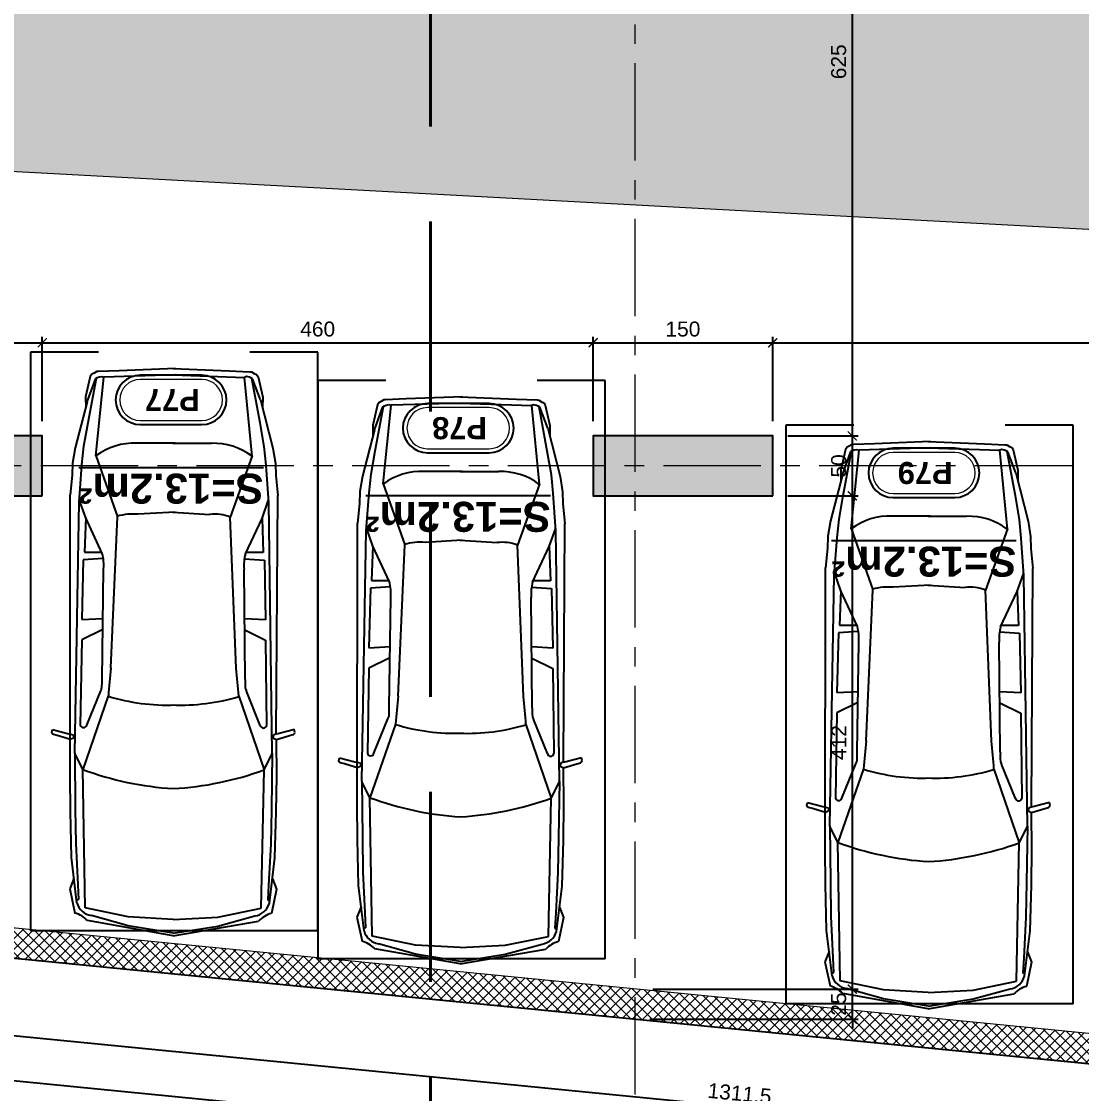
# Model space of a CAD drawing. Header units: centimetres. Extents: x 54080 to 84019, y -57712 to -39496.
# Drawn here: x 56960 to 57846, y -54622 to -53726 of the extents above; entities that cross this region are included whole.
import ezdxf
from ezdxf.enums import TextEntityAlignment as Align

# ---------------------------------------------------------------- set-up
doc = ezdxf.new("R2010")
doc.units = ezdxf.units.CM
doc.header["$LTSCALE"] = 50
doc.header["$MEASUREMENT"] = 0
for name, pattern in [('AXES', [2, 1.25, -0.25, 0.25, -0.25]), ('CONTINU', [0]), ('DASHED2', [9.525, 6.35, -3.175])]:
    doc.linetypes.add(name, pattern=pattern)
doc.layers.get('0').update_dxf_attribs({"color": 8})
for name, color, linetype in [('AXES', 10, 'AXES'), ('BETON COUPE', 3, 'CONTINU'), ('BETON TRAME', 252, 'Continuous'), ('BORD', 5, 'Continuous'), ('COTE 50ème', 1, 'Continuous'), ('FINI', 251, 'Continuous'), ('PILIER', 7, 'Continuous'), ('TEXTE', 7, 'Continuous')]:
    doc.layers.add(name, color=color, linetype=linetype)
for name, color, linetype, lineweight in [('BETON HACHURE', 253, 'Continuous', 13), ('EXISTANT COUPE', 251, 'Continuous', 40), ('MACONNERIE COUPE', 7, 'Continuous', 30)]:
    doc.layers.add(name, color=color, linetype=linetype, lineweight=lineweight)
doc.layers.add('HORS GEL COTE', color=7, linetype='Continuous', lineweight=13, true_color=0x00661a)
doc.layers.add('New_2D Drafting - General_Pen_No__4', color=252, linetype='Continuous', lineweight=13, true_color=0x696969)
doc.styles.add('BRMNAMES', font='swisseb.ttf', dxfattribs={"height": 20})
doc.styles.add('RS_TEXT_1.50', font='arial.ttf', dxfattribs={"height": 12.5})
doc.styles.add('RS_TXT_50', font='arial.ttf', dxfattribs={"height": 12.5})
doc.dimstyles.new('RS_50CM_LINEAIRE', dxfattribs={"dimscale": 5, "dimtxt": 12.5, "dimasz": 1.5, "dimexe": 1, "dimexo": 2.5, "dimgap": 1, "dimtad": 1, "dimdec": 1, "dimrnd": 0.5, "dimdsep": 46, "dimtxsty": 'RS_TXT_50', "dimblk1": 'ARCHTICK', "dimblk2": 'ARCHTICK', "dimsah": 1, "dimcen": 2.5, "dimdle": 1, "dimclrt": 4, "dimadec": 0, "dimazin": 2, "dimtfac": 1, "dimtdec": 1, "dimtix": 1, "dimtmove": 2, "dimatfit": 3, "dimfxl": 1, "dimtolj": 1, "dimtzin": 0, "dimarcsym": 0})

# ---------------------------------------------------------------- blocks, each defined once
blk = doc.blocks.new('A$C99aa3423')
at = {"layer": 'AXES', "lineweight": 5, "ltscale": 1.3}
for p, q in [((1270, -4150), (1270, -1058.41)), ((3195, -3235), (-1985, -3235))]:
    blk.add_line(p, q, dxfattribs=at)
blk = doc.blocks.new('_ArchTick')
at = {"color": 0, "linetype": 'ByBlock', "const_width": 0.15}
blk.add_lwpolyline([(-0.5, -0.5), (0.5, 0.5)], dxfattribs=at)
blk = doc.blocks.new('*D966')
at = {"layer": 'COTE 50ème', "color": 0, "lineweight": -2, "ltscale": 0.5, "transparency": 16777216}
for p, q in [((57654.15, -54534.45), (57654.15, -54526.95)), ((57487.61, -54534.45), (57659.15, -54534.45)), ((57654.15, -54559.33), (57654.15, -54534.45)), ((57485.17, -54559.33), (57659.15, -54559.33)), ((57654.15, -54559.33), (57654.15, -54566.83))]:
    blk.add_line(p, q, dxfattribs=at)
at = {"layer": 'Defpoints', "color": 0, "ltscale": 0.5, "transparency": 16777216}
for p in [(57475.11, -54534.45), (57654.15, -54534.45), (57472.67, -54559.33)]:
    blk.add_point(p, dxfattribs=at)
at = {"layer": 'COTE 50ème', "color": 0, "lineweight": -2, "ltscale": 0.5, "transparency": 16777216, "xscale": 7.5, "yscale": 7.5, "zscale": 7.5}
for p, rotation in [((57654.15, -54534.45), 270), ((57654.15, -54559.33), 90)]:
    blk.add_blockref('_ArchTick', p, dxfattribs=dict(at, rotation=rotation))
at = {"layer": 'COTE 50ème', "color": 4, "ltscale": 0.5, "transparency": 16777216, "insert": (57642.77, -54546.89), "char_height": 12.5, "attachment_point": 5, "rotation": 90, "style": 'RS_TXT_50'}
blk.add_mtext('\\A1;25', dxfattribs=at)
blk = doc.blocks.new('*D967')
at = {"layer": 'COTE 50ème', "color": 0, "lineweight": -2, "ltscale": 0.5, "transparency": 16777216}
for p, q in [((57600.17, -54122.36), (57659.15, -54122.36)), ((57654.15, -54539.45), (57654.15, -54117.36)), ((57487.61, -54534.45), (57659.15, -54534.45))]:
    blk.add_line(p, q, dxfattribs=at)
at = {"layer": 'Defpoints', "color": 0, "ltscale": 0.5, "transparency": 16777216}
for p in [(57587.67, -54122.36), (57654.15, -54122.36), (57475.11, -54534.45)]:
    blk.add_point(p, dxfattribs=at)
at = {"layer": 'COTE 50ème', "color": 0, "lineweight": -2, "ltscale": 0.5, "transparency": 16777216, "xscale": 7.5, "yscale": 7.5, "zscale": 7.5}
for p, rotation in [((57654.15, -54122.36), 90), ((57654.15, -54534.45), 270)]:
    blk.add_blockref('_ArchTick', p, dxfattribs=dict(at, rotation=rotation))
at = {"layer": 'COTE 50ème', "color": 4, "ltscale": 0.5, "transparency": 16777216, "insert": (57642.88, -54328.41), "char_height": 12.5, "attachment_point": 5, "rotation": 90, "style": 'RS_TXT_50'}
blk.add_mtext('\\A1;412', dxfattribs=at)
blk = doc.blocks.new('*D968')
at = {"layer": 'COTE 50ème', "color": 0, "lineweight": -2, "ltscale": 0.5, "transparency": 16777216}
for p, q in [((57654.15, -54127.36), (57654.15, -54067.36)), ((57600.17, -54072.36), (57659.15, -54072.36)), ((57600.17, -54122.36), (57659.15, -54122.36))]:
    blk.add_line(p, q, dxfattribs=at)
at = {"layer": 'Defpoints', "color": 0, "ltscale": 0.5, "transparency": 16777216}
for p in [(57587.67, -54072.36), (57654.15, -54072.36), (57587.67, -54122.36)]:
    blk.add_point(p, dxfattribs=at)
at = {"layer": 'COTE 50ème', "color": 0, "lineweight": -2, "ltscale": 0.5, "transparency": 16777216, "xscale": 7.5, "yscale": 7.5, "zscale": 7.5}
for p, rotation in [((57654.15, -54072.36), 90), ((57654.15, -54122.36), 270)]:
    blk.add_blockref('_ArchTick', p, dxfattribs=dict(at, rotation=rotation))
at = {"layer": 'COTE 50ème', "color": 4, "ltscale": 0.5, "transparency": 16777216, "insert": (57642.77, -54097.36), "char_height": 12.5, "attachment_point": 5, "rotation": 90, "style": 'RS_TXT_50'}
blk.add_mtext('\\A1;50', dxfattribs=at)
blk = doc.blocks.new('*D969')
at = {"layer": 'COTE 50ème', "color": 0, "lineweight": -2, "ltscale": 0.5, "transparency": 16777216}
for p, q in [((57654.15, -54077.36), (57654.15, -53442.36)), ((57485.17, -53447.36), (57659.15, -53447.36)), ((57600.17, -54072.36), (57659.15, -54072.36))]:
    blk.add_line(p, q, dxfattribs=at)
at = {"layer": 'Defpoints', "color": 0, "ltscale": 0.5, "transparency": 16777216}
for p in [(57472.67, -53447.36), (57654.15, -53447.36), (57587.67, -54072.36)]:
    blk.add_point(p, dxfattribs=at)
at = {"layer": 'COTE 50ème', "color": 0, "lineweight": -2, "ltscale": 0.5, "transparency": 16777216, "xscale": 7.5, "yscale": 7.5, "zscale": 7.5}
for p, rotation in [((57654.15, -53447.36), 90), ((57654.15, -54072.36), 270)]:
    blk.add_blockref('_ArchTick', p, dxfattribs=dict(at, rotation=rotation))
at = {"layer": 'COTE 50ème', "color": 4, "ltscale": 0.5, "transparency": 16777216, "insert": (57642.77, -53759.86), "char_height": 12.5, "attachment_point": 5, "rotation": 90, "style": 'RS_TXT_50'}
blk.add_mtext('\\A1;625', dxfattribs=at)
blk = doc.blocks.new('*D1100')
at = {"layer": 'COTE 50ème', "color": 0, "lineweight": -2, "ltscale": 0.5, "transparency": 16777216}
for p, q in [((56827.67, -54059.86), (56827.67, -53989.51)), ((56977.67, -54059.86), (56977.67, -53989.51)), ((56822.67, -53994.51), (56982.67, -53994.51))]:
    blk.add_line(p, q, dxfattribs=at)
at = {"layer": 'Defpoints', "color": 0, "ltscale": 0.5, "transparency": 16777216}
for p in [(56977.67, -53994.51), (56827.67, -54072.36), (56977.67, -54072.36)]:
    blk.add_point(p, dxfattribs=at)
at = {"layer": 'COTE 50ème', "color": 0, "lineweight": -2, "ltscale": 0.5, "transparency": 16777216, "xscale": 7.5, "yscale": 7.5, "zscale": 7.5, "rotation": 180}
blk.add_blockref('_ArchTick', (56827.67, -53994.51), dxfattribs=at)
at = {"layer": 'COTE 50ème', "color": 0, "lineweight": -2, "ltscale": 0.5, "transparency": 16777216, "xscale": 7.5, "yscale": 7.5, "zscale": 7.5}
blk.add_blockref('_ArchTick', (56977.67, -53994.51), dxfattribs=at)
at = {"layer": 'COTE 50ème', "color": 4, "ltscale": 0.5, "transparency": 16777216, "insert": (56902.67, -53983.13), "char_height": 12.5, "attachment_point": 5, "style": 'RS_TXT_50'}
blk.add_mtext('\\A1;150', dxfattribs=at)
blk = doc.blocks.new('*D1101')
at = {"layer": 'COTE 50ème', "color": 0, "lineweight": -2, "ltscale": 0.5, "transparency": 16777216}
for p, q in [((56977.67, -54059.86), (56977.67, -53989.51)), ((57437.67, -54059.86), (57437.67, -53989.51)), ((56972.67, -53994.51), (57442.67, -53994.51))]:
    blk.add_line(p, q, dxfattribs=at)
at = {"layer": 'Defpoints', "color": 0, "ltscale": 0.5, "transparency": 16777216}
for p in [(57437.67, -53994.51), (56977.67, -54072.36), (57437.67, -54072.36)]:
    blk.add_point(p, dxfattribs=at)
at = {"layer": 'COTE 50ème', "color": 0, "lineweight": -2, "ltscale": 0.5, "transparency": 16777216, "xscale": 7.5, "yscale": 7.5, "zscale": 7.5, "rotation": 180}
blk.add_blockref('_ArchTick', (56977.67, -53994.51), dxfattribs=at)
at = {"layer": 'COTE 50ème', "color": 0, "lineweight": -2, "ltscale": 0.5, "transparency": 16777216, "xscale": 7.5, "yscale": 7.5, "zscale": 7.5}
blk.add_blockref('_ArchTick', (57437.67, -53994.51), dxfattribs=at)
at = {"layer": 'COTE 50ème', "color": 4, "ltscale": 0.5, "transparency": 16777216, "insert": (57207.67, -53983.13), "char_height": 12.5, "attachment_point": 5, "style": 'RS_TXT_50'}
blk.add_mtext('\\A1;460', dxfattribs=at)
blk = doc.blocks.new('*D1102')
at = {"layer": 'COTE 50ème', "color": 0, "lineweight": -2, "ltscale": 0.5, "transparency": 16777216}
for p, q in [((57437.67, -54059.86), (57437.67, -53989.51)), ((57587.67, -54059.86), (57587.67, -53989.51)), ((57432.67, -53994.51), (57592.67, -53994.51))]:
    blk.add_line(p, q, dxfattribs=at)
at = {"layer": 'Defpoints', "color": 0, "ltscale": 0.5, "transparency": 16777216}
for p in [(57587.67, -53994.51), (57437.67, -54072.36), (57587.67, -54072.36)]:
    blk.add_point(p, dxfattribs=at)
at = {"layer": 'COTE 50ème', "color": 0, "lineweight": -2, "ltscale": 0.5, "transparency": 16777216, "xscale": 7.5, "yscale": 7.5, "zscale": 7.5, "rotation": 180}
blk.add_blockref('_ArchTick', (57437.67, -53994.51), dxfattribs=at)
at = {"layer": 'COTE 50ème', "color": 0, "lineweight": -2, "ltscale": 0.5, "transparency": 16777216, "xscale": 7.5, "yscale": 7.5, "zscale": 7.5}
blk.add_blockref('_ArchTick', (57587.67, -53994.51), dxfattribs=at)
at = {"layer": 'COTE 50ème', "color": 4, "ltscale": 0.5, "transparency": 16777216, "insert": (57512.67, -53983.13), "char_height": 12.5, "attachment_point": 5, "style": 'RS_TXT_50'}
blk.add_mtext('\\A1;150', dxfattribs=at)
blk = doc.blocks.new('*D1103')
at = {"layer": 'COTE 50ème', "color": 0, "lineweight": -2, "ltscale": 0.5, "transparency": 16777216}
for p, q in [((57587.67, -54059.86), (57587.67, -53989.51)), ((58157.67, -54059.86), (58157.67, -53989.51)), ((57582.67, -53994.51), (58162.67, -53994.51))]:
    blk.add_line(p, q, dxfattribs=at)
at = {"layer": 'Defpoints', "color": 0, "ltscale": 0.5, "transparency": 16777216}
for p in [(58157.67, -53994.51), (57587.67, -54072.36), (58157.67, -54072.36)]:
    blk.add_point(p, dxfattribs=at)
at = {"layer": 'COTE 50ème', "color": 0, "lineweight": -2, "ltscale": 0.5, "transparency": 16777216, "xscale": 7.5, "yscale": 7.5, "zscale": 7.5, "rotation": 180}
blk.add_blockref('_ArchTick', (57587.67, -53994.51), dxfattribs=at)
at = {"layer": 'COTE 50ème', "color": 0, "lineweight": -2, "ltscale": 0.5, "transparency": 16777216, "xscale": 7.5, "yscale": 7.5, "zscale": 7.5}
blk.add_blockref('_ArchTick', (58157.67, -53994.51), dxfattribs=at)
at = {"layer": 'COTE 50ème', "color": 4, "ltscale": 0.5, "transparency": 16777216, "insert": (57872.67, -53983.13), "char_height": 12.5, "attachment_point": 5, "style": 'RS_TXT_50'}
blk.add_mtext('\\A1;570', dxfattribs=at)
blk = doc.blocks.new('*D1383')
at = {"layer": 'COTE 50ème', "color": 0, "lineweight": -2, "ltscale": 0.5, "transparency": 16777216}
for p, q in [((56913.95, -54491.9), (56905.91, -54573.73)), ((58216.38, -54697.39), (56901.43, -54568.26)), ((58218.95, -54620.06), (58210.91, -54701.88))]:
    blk.add_line(p, q, dxfattribs=at)
at = {"layer": 'Defpoints', "color": 0, "ltscale": 0.5, "transparency": 16777216}
for p in [(56915.17, -54479.46), (56906.4, -54568.75), (58220.17, -54607.62)]:
    blk.add_point(p, dxfattribs=at)
at = {"layer": 'COTE 50ème', "color": 0, "lineweight": -2, "ltscale": 0.5, "transparency": 16777216, "xscale": 7.5, "yscale": 7.5, "zscale": 7.5}
for p, rotation in [((56906.4, -54568.75), 174.3913441653871), ((58211.4, -54696.9), 354.3913441653871)]:
    blk.add_blockref('_ArchTick', p, dxfattribs=dict(at, rotation=rotation))
at = {"layer": 'COTE 50ème', "color": 4, "ltscale": 0.5, "transparency": 16777216, "insert": (57560.02, -54621.5), "char_height": 12.5, "attachment_point": 5, "rotation": 354.39134, "style": 'RS_TXT_50'}
blk.add_mtext('\\A1;1311.5', dxfattribs=at)
blk = doc.blocks.new('*D1391')
at = {"layer": 'COTE 50ème', "color": 0, "lineweight": -2, "ltscale": 0.5, "transparency": 16777216}
for p, q in [((54463.32, -54276.36), (54454.07, -54370.55)), ((59272.58, -54838.72), (54449.58, -54365.08)), ((59276.37, -54749.02), (59267.12, -54843.21))]:
    blk.add_line(p, q, dxfattribs=at)
at = {"layer": 'Defpoints', "color": 0, "ltscale": 0.5, "transparency": 16777216}
for p in [(54464.54, -54263.92), (54454.56, -54365.57), (59277.59, -54736.58)]:
    blk.add_point(p, dxfattribs=at)
at = {"layer": 'COTE 50ème', "color": 0, "lineweight": -2, "ltscale": 0.5, "transparency": 16777216, "xscale": 7.5, "yscale": 7.5, "zscale": 7.5}
for p, rotation in [((54454.56, -54365.57), 174.3913441652517), ((59267.61, -54838.23), 354.3913441652516)]:
    blk.add_blockref('_ArchTick', p, dxfattribs=dict(at, rotation=rotation))
at = {"layer": 'COTE 50ème', "color": 4, "ltscale": 0.5, "transparency": 16777216, "insert": (56862.19, -54590.57), "char_height": 12.5, "attachment_point": 5, "rotation": 354.39134, "style": 'RS_TXT_50'}
blk.add_mtext('\\A1;4836', dxfattribs=at)
blk = doc.blocks.new('PILIER')
at = {"color": 252}
blk.add_lwpolyline([(1.563, 1.2), (-1.437, 1.2, 1), (-1.437, -1.2), (1.563, -1.2, 1), (1.563, 1.2, -1)], format="xyb", dxfattribs=at)
at = {"color": 10, "lineweight": 20}
blk.add_lwpolyline([(1.563, 1), (-1.437, 1, 1), (-1.437, -1), (1.563, -1, 1)], format="xyb", close=True, dxfattribs=at)
at = {"color": 7, "style": 'BRMNAMES'}
blk.add_attdef('PILIER_TEXTE', text='', height=1.076, dxfattribs=at).set_placement((0, 0), align=Align.MIDDLE_CENTER)

msp = doc.modelspace()

# ---------------------------------------------------------------- hatches: boundary and pattern name
at = {"layer": 'BETON HACHURE', "transparency": 33554585}
h = msp.add_hatch(dxfattribs=at)
h.set_pattern_fill('ANSI37', color=256, scale=50, angle=270, style=0)
h.set_pattern_definition([(315, (861.459, 19655.393), (4.4194174, 4.4194174), []), (45, (861.459, 19655.393), (-4.4194174, 4.4194174), [])])
h.paths.add_polyline_path([(56357.67, -51847.22), (56382.67, -51847.22), (56382.67, -52172.22), (56357.67, -52172.22)], flags=0)
h.paths.add_polyline_path([(56357.67, -51847.22), (56382.67, -51847.22), (56382.67, -52172.22), (56357.67, -52172.22)], flags=0)
h.paths.add_polyline_path([(58537.67, -51987.36), (58537.67, -52037.36), (58617.67, -52037.36), (58617.67, -51987.36)], flags=0)
h.paths.add_polyline_path([(58157.67, -51987.36), (58157.67, -52037.36), (58237.67, -52037.36), (58237.67, -51987.36)], flags=0)
edge = h.paths.add_edge_path(flags=0)
edge.add_arc((58197.67, -50672.36), 40, 0, 360)
edge = h.paths.add_edge_path(flags=0)
edge.add_arc((58197.67, -49997.36), 40, 0, 360)
edge = h.paths.add_edge_path(flags=0)
edge.add_arc((58197.67, -51272.36), 40, 0, 360)
h.paths.add_polyline_path([(59277.67, -49527.22), (54853.83, -49527.22), (54464.54, -54263.92), (59277.59, -54736.58), (59277.67, -54713.51)])
edge = h.paths.add_edge_path(flags=0)
edge.add_arc((58197.67, -51272.36), 40, 0, 360)
h.paths.add_polyline_path([(56982.67, -49552.22), (56982.67, -49972.36), (57007.67, -49972.36), (57007.67, -49552.22), (58577.68, -49552.22), (58577.67, -50022.36), (58617.67, -50022.36), (58617.67, -49552.22), (59247.67, -49552.22), (59247.67, -51282.36), (58617.67, -51282.36), (58617.67, -50647.36), (58577.67, -50647.36), (58577.67, -51312.36), (59247.67, -51312.36), (59247.67, -52057.36), (58577.67, -52057.36), (58577.67, -53447.36), (58617.67, -53447.36), (58617.67, -52087.36), (59247.67, -52087.36), (59247.67, -54709.01), (58245.17, -54610.07), (58245.17, -54122.36), (58220.17, -54122.36), (58220.17, -54607.62), (56915.17, -54479.46), (56915.17, -54122.36), (56890.17, -54122.36), (56890.17, -54477.01), (55702.67, -54360.39), (55702.67, -54122.36), (55652.67, -54122.36), (55652.67, -54355.48), (54491.47, -54241.45), (54666.86, -52107.36), (54872.67, -52107.36), (54872.67, -52057.36), (54670.97, -52057.36), (54672.82, -52037.36), (54872.67, -52037.36), (54872.67, -51987.36), (54676.72, -51987.36), (54733.43, -51297.36), (54872.67, -51297.36), (54872.67, -51247.36), (54737.54, -51247.36), (54782.74, -50697.36), (54872.67, -50697.36), (54872.67, -50647.36), (54786.85, -50647.36), (54876.86, -49552.22), (55655.17, -49552.22), (55655.17, -49972.36), (55680.17, -49972.36), (55680.17, -49552.22)], flags=16)
h.paths.add_polyline_path([(58157.67, -51232.36), (58157.67, -51312.36), (58237.67, -51312.36), (58237.67, -51232.36)], flags=0)
at = {"layer": 'BETON TRAME', "transparency": 33554559}
h = msp.add_hatch(color=256, dxfattribs=at)
h.dxf.hatch_style = 1
h.paths.add_polyline_path([(57437.67, -52797.36), (57472.67, -52797.36), (57472.67, -53447.36), (57437.67, -53447.36), (57437.67, -53272.36), (56977.67, -53272.36), (56977.67, -53447.36), (56942.67, -53447.36), (56942.67, -52797.36), (56977.67, -52797.36), (56977.67, -53232.36), (57187.67, -53232.36), (57187.67, -52902.36), (57227.67, -52902.36), (57227.67, -53232.36), (57437.67, -53232.36)])
h.paths.add_polyline_path([(58307.67, -54122.36), (58307.67, -54072.36), (58157.67, -54072.36), (58157.67, -54122.36)])
h.paths.add_polyline_path([(57587.67, -54122.36), (57587.67, -54072.36), (57437.67, -54072.36), (57437.67, -54122.36)])
h.paths.add_polyline_path([(56977.67, -54122.36), (56977.67, -54072.36), (56827.67, -54072.36), (56827.67, -54122.36)])
h.paths.add_polyline_path([(56257.67, -54122.36), (56257.67, -54072.36), (56107.67, -54072.36), (56107.67, -54122.36)])
h.paths.add_polyline_path([(56257.67, -53447.36), (56257.67, -53397.36), (56107.67, -53397.36), (56107.67, -53447.36)])
h.paths.add_polyline_path([(58307.67, -53447.36), (58307.67, -53397.36), (58157.67, -53397.36), (58157.67, -53447.36)])
h.paths.add_polyline_path([(58307.67, -52847.36), (58307.67, -52797.36), (58157.67, -52797.36), (58157.67, -52847.36)])
h.paths.add_polyline_path([(56257.67, -52847.36), (56257.67, -52797.36), (56107.67, -52797.36), (56107.67, -52847.36)])
h.paths.add_polyline_path([(56257.67, -52107.36), (56257.67, -52057.36), (56107.67, -52057.36), (56107.67, -52107.36)])
h.paths.add_polyline_path([(58157.67, -52057.36), (58157.67, -52107.36), (58307.67, -52107.36), (58307.67, -52057.36)])
h.paths.add_polyline_path([(57492.67, -52107.36), (57492.67, -52057.36), (57367.67, -52057.36), (57367.67, -52107.36)])
h.paths.add_polyline_path([(57047.67, -52107.36), (57047.67, -52057.36), (56922.67, -52057.36), (56922.67, -52107.36)])
h.paths.add_polyline_path([(57072.67, -52057.36), (57047.67, -52057.36), (57047.67, -52562.36), (57072.67, -52562.36)])
h.paths.add_polyline_path([(57367.67, -52057.36), (57342.67, -52057.36), (57342.67, -52562.36), (57367.67, -52562.36)])
at = {"layer": 'New_2D Drafting - General_Pen_No__4', "linetype": 'Continuous', "lineweight": 0, "true_color": 0xc7c8ca, "transparency": 33554546}
h = msp.add_hatch(color=9, dxfattribs=at)
edge = h.paths.add_edge_path()
edge.add_line((59247.67, -53474.77), (59247.67, -52087.36))
edge.add_line((59247.67, -52087.36), (58657.67, -52087.36))
edge.add_line((58657.67, -52087.36), (58657.67, -53253.16))
edge.add_arc((58307.67, -53253.16), 350, -93.08046, 0, ccw=False)
edge.add_line((58288.86, -53602.65), (58283.86, -53602.39))
edge.add_arc((58302.67, -53252.89), 350, 180, 266.91954, ccw=False)
edge.add_line((57952.67, -53252.89), (57952.67, -50634.86))
edge.add_arc((57492.67, -50634.86), 460, 0, 90)
edge.add_line((57492.67, -50174.86), (55707.67, -50174.86))
edge.add_arc((55707.67, -50634.86), 460, 90, 180)
edge.add_line((55247.67, -50634.86), (55247.67, -53323.54))
edge.add_arc((55707.67, -53323.54), 460, 180, 266.91954)
edge.add_line((55682.95, -53782.88), (57784.07, -53895.95))
edge.add_line((57784.07, -53895.95), (58492.95, -53934.1))
edge.add_arc((58611.23, -53278.74), 665.95, 259.76948, 342.88134)
edge = h.paths.add_edge_path(flags=16)
edge.add_line((57263.86, -53547.49), (55898.86, -53474.03))
edge.add_arc((55917.67, -53124.54), 350, 180, 266.91954, ccw=False)
edge.add_line((55567.67, -53124.54), (55567.67, -50844.86))
edge.add_arc((55917.67, -50844.86), 350, 90, 180, ccw=False)
edge.add_line((55917.67, -50494.86), (57282.67, -50494.86))
edge.add_arc((57282.67, -50844.86), 350, 0, 90, ccw=False)
edge.add_line((57632.67, -50844.86), (57632.67, -53198))
edge.add_arc((57282.67, -53198), 350, -93.08046, 0, ccw=False)

# ---------------------------------------------------------------- linework, layer by layer
at = {"layer": 'BETON COUPE', "lineweight": 5}
msp.add_lwpolyline([(59277.67, -49527.22), (54853.83, -49527.22), (54464.54, -54263.92), (59277.59, -54736.58), (59277.67, -54713.51)], close=True, dxfattribs=at)
msp.add_lwpolyline([(58220.17, -54607.62), (56915.17, -54479.46), (56915.17, -54122.36), (56890.17, -54122.36), (56890.17, -54477.01), (55702.67, -54360.39), (55702.67, -54122.36), (55652.67, -54122.36), (55652.67, -54355.48), (54491.47, -54241.45), (54666.86, -52107.36), (54872.67, -52107.36), (54872.67, -52057.36), (54670.97, -52057.36), (54672.62, -52037.35), (54872.67, -52037.36), (54872.67, -51987.36), (54676.72, -51987.36), (54733.43, -51297.36), (54872.67, -51297.36), (54872.67, -51247.36)], dxfattribs=at)
at = {"layer": 'BETON COUPE'}
for points in [[(56977.67, -54122.36), (56977.67, -54072.36), (56827.67, -54072.36), (56827.67, -54122.36)], [(57587.67, -54122.36), (57587.67, -54072.36), (57437.67, -54072.36), (57437.67, -54122.36)]]:
    msp.add_lwpolyline(points, close=True, dxfattribs=at)
at = {"layer": 'BORD'}
msp.add_lwpolyline([(59277.67, -54713.51), (59277.67, -49527.22), (54853.83, -49527.22), (54464.54, -54263.92), (59277.59, -54736.58)], close=True, dxfattribs=at)
at = {"layer": 'EXISTANT COUPE', "lineweight": 5}
msp.add_lwpolyline([(59247.67, -53474.77), (59247.67, -52087.36), (58657.67, -52087.36), (58657.67, -53253.16, -0.43005), (58288.86, -53602.65), (58283.86, -53602.39, -0.398553), (57952.67, -53252.89), (57952.67, -50634.86, 0.414214), (57492.67, -50174.86), (55707.67, -50174.86, 0.414214), (55247.67, -50634.86), (55247.67, -53323.54, 0.398553), (55682.95, -53782.88), (57784.07, -53895.95), (58492.95, -53934.1, 0.379424), (59247.67, -53474.77)], format="xyb", close=True, dxfattribs=at)
at = {"layer": 'FINI'}
for p, q in [((57024.7, -54002.46), (56967.86, -54002.46)), ((56967.86, -54002.46), (56967.86, -54485.62)), ((57207.86, -54002.46), (57151.02, -54002.46)), ((57207.86, -54485.62), (57207.86, -54002.46)), ((57023.22, -54018.51), (57020.95, -54019.91)), ((57024.59, -54018.5), (57023.22, -54018.51)), ((57041.87, -54017.87), (57024.59, -54018.5)), ((57088.84, -54016.05), (57041.87, -54017.87)), ((57086.88, -54016.04), (57133.84, -54018.06)), ((57133.84, -54018.06), (57151.12, -54018.76)), ((57017.78, -54022.69), (57013.85, -54039.65)), ((57015.26, -54043.75), (57022.37, -54024.47)), ((57015.91, -54061.12), (57022.89, -54024.11)), ((57019.13, -54020.84), (57017.78, -54022.69)), ((57020.95, -54019.91), (57019.13, -54020.84)), ((57022.37, -54024.47), (57023.73, -54023.54)), ((57022.42, -54088.91), (57029.13, -54023.14)), ((57023.73, -54023.54), (57025.1, -54023.07)), ((57025.1, -54023.07), (57027.38, -54022.58)), ((57027.38, -54022.58), (57029.13, -54023.14)), ((57088.83, -54021.34), (57029.13, -54023.14)), ((57086.87, -54021.34), (57146.56, -54023.39)), ((57148.31, -54022.83), (57146.56, -54023.39)), ((57153, -54089.19), (57146.56, -54023.39)), ((57150.59, -54023.33), (57148.31, -54022.83)), ((57151.96, -54023.8), (57150.59, -54023.33)), ((57151.12, -54018.76), (57152.49, -54018.78)), ((57153.31, -54024.74), (57151.96, -54023.8)), ((57152.49, -54018.78), (57154.75, -54020.19)), ((57159.62, -54061.42), (57152.79, -54024.38)), ((57159.91, -54042.21), (57153.31, -54024.74)), ((57154.75, -54020.19), (57156.57, -54021.13)), ((57156.57, -54021.13), (57157.91, -54022.98)), ((57157.91, -54022.98), (57161.77, -54039.96)), ((57264.51, -54026.01), (57207.67, -54026.01)), ((57207.67, -54026.01), (57207.67, -54509.17)), ((57447.67, -54026.01), (57390.83, -54026.01)), ((57447.67, -54509.17), (57447.67, -54026.01)), ((57015.26, -54043.75), (57005.17, -54082.27)), ((57013.85, -54039.65), (57013.95, -54048.77)), ((57159.91, -54042.21), (57170.28, -54082.61)), ((57161.77, -54039.96), (57161.64, -54048.95)), ((57258.94, -54044.4), (57257.59, -54046.24)), ((57260.76, -54043.46), (57258.94, -54044.4)), ((57263.03, -54042.06), (57260.76, -54043.46)), ((57264.4, -54042.05), (57263.03, -54042.06)), ((57281.68, -54041.42), (57264.4, -54042.05)), ((57328.64, -54044.89), (57268.94, -54046.69)), ((57328.65, -54039.6), (57281.68, -54041.42)), ((57326.68, -54044.89), (57386.37, -54046.94)), ((57326.69, -54039.59), (57373.65, -54041.61)), ((57373.65, -54041.61), (57390.93, -54042.31)), ((57390.93, -54042.31), (57392.3, -54042.33)), ((57392.3, -54042.33), (57394.57, -54043.74)), ((57394.57, -54043.74), (57396.38, -54044.68)), ((57396.38, -54044.68), (57397.72, -54046.53)), ((57257.59, -54046.24), (57253.66, -54063.2)), ((57255.08, -54067.3), (57262.18, -54048.02)), ((57255.72, -54084.67), (57262.71, -54047.66)), ((57262.18, -54048.02), (57263.54, -54047.09)), ((57262.23, -54112.47), (57268.94, -54046.69)), ((57263.54, -54047.09), (57264.91, -54046.62)), ((57264.91, -54046.62), (57267.19, -54046.13)), ((57267.19, -54046.13), (57268.94, -54046.69)), ((57388.12, -54046.39), (57386.37, -54046.94)), ((57392.81, -54112.74), (57386.37, -54046.94)), ((57390.4, -54046.88), (57388.12, -54046.39)), ((57391.77, -54047.35), (57390.4, -54046.88)), ((57393.13, -54048.29), (57391.77, -54047.35)), ((57399.43, -54084.97), (57392.6, -54047.93)), ((57399.72, -54065.76), (57393.13, -54048.29)), ((57397.72, -54046.53), (57401.59, -54063.51)), ((57012.47, -54080.82), (57015.91, -54061.12)), ((57162.99, -54081.13), (57159.62, -54061.42)), ((57253.66, -54063.2), (57253.76, -54072.32)), ((57255.08, -54067.3), (57244.98, -54105.82)), ((57399.72, -54065.76), (57410.09, -54106.16)), ((57401.59, -54063.51), (57401.45, -54072.5)), ((57655.35, -54063.41), (57598.5, -54063.41)), ((57598.5, -54063.41), (57598.5, -54546.57)), ((57838.5, -54063.41), (57781.66, -54063.41)), ((57838.5, -54546.57), (57838.5, -54063.41)), ((57010.81, -54096.38), (57012.47, -54080.82)), ((57088.71, -54078.43), (57056.6, -54078.36)), ((57086.75, -54078.43), (57118.86, -54078.49)), ((57164.58, -54096.7), (57162.99, -54081.13)), ((57651.59, -54080.86), (57649.78, -54081.79)), ((57653.87, -54079.46), (57651.59, -54080.86)), ((57655.24, -54079.45), (57653.87, -54079.46)), ((57672.52, -54078.81), (57655.24, -54079.45)), ((57719.48, -54076.99), (57672.52, -54078.81)), ((57717.52, -54076.99), (57764.48, -54079.01)), ((57764.48, -54079.01), (57781.76, -54079.71)), ((57781.76, -54079.71), (57783.13, -54079.73)), ((57783.13, -54079.73), (57785.4, -54081.14)), ((57785.4, -54081.14), (57787.21, -54082.08)), ((57005.17, -54082.27), (57003.02, -54095.09)), ((57022.43, -54088.77), (57040.56, -54139.86)), ((57152.99, -54089.04), (57134.65, -54140.05)), ((57170.28, -54082.61), (57172.37, -54095.44)), ((57252.28, -54104.37), (57255.72, -54084.67)), ((57402.8, -54104.68), (57399.43, -54084.97)), ((57648.42, -54083.64), (57644.49, -54100.6)), ((57645.91, -54104.7), (57653.02, -54085.42)), ((57646.55, -54122.07), (57653.54, -54085.06)), ((57649.78, -54081.79), (57648.42, -54083.64)), ((57653.02, -54085.42), (57654.38, -54084.49)), ((57653.06, -54149.86), (57659.78, -54084.09)), ((57654.38, -54084.49), (57655.74, -54084.02)), ((57655.74, -54084.02), (57658.02, -54083.53)), ((57658.02, -54083.53), (57659.78, -54084.09)), ((57719.47, -54082.29), (57659.78, -54084.09)), ((57717.51, -54082.29), (57777.2, -54084.34)), ((57778.96, -54083.78), (57777.2, -54084.34)), ((57783.64, -54150.13), (57777.2, -54084.34)), ((57781.24, -54084.28), (57778.96, -54083.78)), ((57782.6, -54084.75), (57781.24, -54084.28)), ((57783.96, -54085.69), (57782.6, -54084.75)), ((57790.27, -54122.36), (57783.44, -54085.33)), ((57790.56, -54103.16), (57783.96, -54085.69)), ((57787.21, -54082.08), (57788.56, -54083.93)), ((57788.56, -54083.93), (57792.42, -54100.9)), ((57003.02, -54095.09), (57002.67, -54105.16)), ((57008.41, -54127.96), (57010.81, -54096.38)), ((57166.85, -54128.28), (57164.58, -54096.7)), ((57172.37, -54095.44), (57172.68, -54105.51)), ((57002.67, -54105.16), (57001.02, -54121.64)), ((57172.68, -54105.51), (57174.26, -54121.99)), ((57244.98, -54105.82), (57242.83, -54118.64)), ((57250.62, -54119.93), (57252.28, -54104.37)), ((57328.52, -54101.98), (57296.41, -54101.91)), ((57326.56, -54101.98), (57358.67, -54102.04)), ((57404.39, -54120.25), (57402.8, -54104.68)), ((57410.09, -54106.16), (57412.18, -54118.99)), ((57645.91, -54104.7), (57635.81, -54143.22)), ((57644.49, -54100.6), (57644.59, -54109.72)), ((57790.56, -54103.16), (57800.92, -54143.56)), ((57792.42, -54100.9), (57792.28, -54109.9)), ((57262.24, -54112.32), (57280.37, -54163.41)), ((57392.8, -54112.59), (57374.46, -54163.6)), ((57000.83, -54356.2), (57001.02, -54121.64)), ((57014.04, -54140.86), (57008.6, -54125.45)), ((57161.17, -54141.17), (57166.67, -54125.78)), ((57173.11, -54320.89), (57174.26, -54121.99)), ((57242.83, -54118.64), (57242.48, -54128.71)), ((57248.22, -54151.51), (57250.62, -54119.93)), ((57406.66, -54151.83), (57404.39, -54120.25)), ((57412.18, -54118.99), (57412.49, -54129.06)), ((57643.11, -54141.77), (57646.55, -54122.07)), ((57793.63, -54142.08), (57790.27, -54122.36)), ((57004.73, -54336.96), (57008.41, -54127.96)), ((57169.66, -54337.3), (57166.85, -54128.28)), ((57242.48, -54128.71), (57240.83, -54145.19)), ((57412.49, -54129.06), (57414.07, -54145.54)), ((57014.04, -54140.86), (57012.92, -54169.5)), ((57027.77, -54170.6), (57014.04, -54140.86)), ((57034.99, -54266.08), (57040.56, -54139.86)), ((57088.61, -54135.95), (57057.54, -54137.77)), ((57086.62, -54135.95), (57117.68, -54137.9)), ((57139.69, -54266.3), (57134.65, -54140.05)), ((57147.31, -54170.84), (57161.17, -54141.17)), ((57161.17, -54141.17), (57162.17, -54169.81)), ((57635.81, -54143.22), (57633.66, -54156.04)), ((57641.45, -54157.33), (57643.11, -54141.77)), ((57719.36, -54139.38), (57687.24, -54139.31)), ((57717.4, -54139.37), (57749.51, -54139.44)), ((57795.23, -54157.65), (57793.63, -54142.08)), ((57800.92, -54143.56), (57803.02, -54156.39)), ((57240.64, -54379.75), (57240.83, -54145.19)), ((57244.54, -54360.51), (57248.22, -54151.51)), ((57253.85, -54164.41), (57248.41, -54149)), ((57400.98, -54164.72), (57406.48, -54149.33)), ((57409.47, -54360.85), (57406.66, -54151.83)), ((57412.92, -54344.44), (57414.07, -54145.54)), ((57653.08, -54149.72), (57671.2, -54200.81)), ((57783.63, -54149.99), (57765.29, -54201)), ((57328.42, -54159.5), (57297.35, -54161.32)), ((57326.43, -54159.5), (57357.49, -54161.45)), ((57633.66, -54156.04), (57633.32, -54166.11)), ((57639.05, -54188.91), (57641.45, -54157.33)), ((57797.5, -54189.23), (57795.23, -54157.65)), ((57803.02, -54156.39), (57803.32, -54166.46)), ((57012.92, -54169.5), (57027.15, -54169.53)), ((57162.17, -54169.81), (57147.81, -54169.78)), ((57253.85, -54164.41), (57252.73, -54193.05)), ((57267.58, -54194.15), (57253.85, -54164.41)), ((57274.81, -54289.64), (57280.37, -54163.41)), ((57379.5, -54289.85), (57374.46, -54163.6)), ((57387.13, -54194.39), (57400.98, -54164.72)), ((57400.98, -54164.72), (57401.98, -54193.36)), ((57633.32, -54166.11), (57631.67, -54182.58)), ((57803.32, -54166.46), (57804.91, -54182.94)), ((57011.84, -54175.87), (57010.68, -54225.72)), ((57028.62, -54174.7), (57011.84, -54175.87)), ((57146.44, -54174.95), (57163.21, -54176.18)), ((57163.21, -54176.18), (57164.17, -54226.04)), ((57027.55, -54275.62), (57028.8, -54183.33)), ((57147.1, -54275.86), (57146.23, -54183.57)), ((57631.47, -54417.15), (57631.67, -54182.58)), ((57644.68, -54201.81), (57639.24, -54186.4)), ((57791.81, -54202.12), (57797.32, -54186.73)), ((57803.75, -54381.84), (57804.91, -54182.94)), ((57252.73, -54193.05), (57266.96, -54193.08)), ((57401.98, -54193.36), (57387.62, -54193.33)), ((57635.38, -54397.91), (57639.05, -54188.91)), ((57719.25, -54196.9), (57688.18, -54198.72)), ((57717.26, -54196.9), (57748.32, -54198.85)), ((57800.3, -54398.25), (57797.5, -54189.23)), ((57251.65, -54199.42), (57250.49, -54249.27)), ((57268.43, -54198.25), (57251.65, -54199.42)), ((57386.25, -54198.5), (57403.03, -54199.73)), ((57403.03, -54199.73), (57403.98, -54249.59)), ((57644.68, -54201.81), (57643.56, -54230.45)), ((57658.41, -54231.54), (57644.68, -54201.81)), ((57665.64, -54327.03), (57671.2, -54200.81)), ((57770.33, -54327.25), (57765.29, -54201)), ((57777.96, -54231.79), (57791.81, -54202.12)), ((57791.81, -54202.12), (57792.81, -54230.76)), ((57267.36, -54299.17), (57268.61, -54206.88)), ((57386.91, -54299.41), (57386.04, -54207.12)), ((57010.68, -54225.72), (57028.24, -54224.73)), ((57164.17, -54226.04), (57146.62, -54224.97)), ((57643.56, -54230.45), (57657.8, -54230.48)), ((57792.81, -54230.76), (57778.45, -54230.73)), ((57028.11, -54234.01), (57010.64, -54242.7)), ((57146.7, -54234.25), (57164.14, -54243.01)), ((57642.49, -54236.82), (57641.32, -54286.67)), ((57659.26, -54235.65), (57642.49, -54236.82)), ((57777.09, -54235.9), (57793.86, -54237.13)), ((57793.86, -54237.13), (57794.82, -54286.99)), ((57010.64, -54242.7), (57009.44, -54313.77)), ((57164.14, -54243.01), (57165.05, -54314.09)), ((57250.49, -54249.27), (57268.05, -54248.28)), ((57403.98, -54249.59), (57386.43, -54248.52)), ((57658.19, -54336.57), (57659.45, -54244.28)), ((57777.74, -54336.81), (57776.87, -54244.52)), ((57267.92, -54257.56), (57250.46, -54266.25)), ((57386.52, -54257.8), (57403.95, -54266.56)), ((57250.46, -54266.25), (57249.25, -54337.32)), ((57403.95, -54266.56), (57404.86, -54337.64)), ((57014.74, -54313.78), (57026.47, -54285.16)), ((57159.75, -54314.08), (57148.14, -54285.41)), ((57641.32, -54286.67), (57658.88, -54285.68)), ((57794.82, -54286.99), (57777.26, -54285.92)), ((57032.82, -54289.42), (57011.48, -54350.9)), ((57141.76, -54289.64), (57162.85, -54351.22)), ((57658.76, -54294.96), (57641.29, -54303.65)), ((57777.35, -54295.2), (57794.78, -54303.96)), ((57641.29, -54303.65), (57640.08, -54374.72)), ((57794.78, -54303.96), (57795.7, -54375.04)), ((57272.64, -54312.97), (57251.29, -54374.45)), ((57254.55, -54337.33), (57266.28, -54308.71)), ((57381.58, -54313.19), (57402.66, -54374.77)), ((57399.56, -54337.63), (57387.95, -54308.96)), ((56985.59, -54319.84), (56986.17, -54317.59)), ((56986.03, -54321.22), (56985.59, -54319.84)), ((56986.94, -54321.69), (56986.03, -54321.22)), ((56986.07, -54317.56), (56998.83, -54320.9)), ((56990.13, -54322.64), (56986.94, -54321.69)), ((56998.33, -54325.01), (56990.13, -54322.64)), ((56998.83, -54320.9), (57003.4, -54321.87)), ((57001.16, -54321.39), (57001.16, -54320.89)), ((57003.4, -54321.87), (57003.83, -54323.7)), ((57170.87, -54321.87), (57170.43, -54323.7)), ((57175.43, -54320.9), (57170.87, -54321.87)), ((57173.11, -54321.39), (57173.11, -54320.89)), ((57188.2, -54317.56), (57175.43, -54320.9)), ((57175.94, -54325.01), (57184.14, -54322.64)), ((57184.14, -54322.64), (57187.33, -54321.69)), ((57187.33, -54321.69), (57188.24, -54321.22)), ((57188.68, -54319.84), (57188.09, -54317.59)), ((57188.24, -54321.22), (57188.68, -54319.84)), ((57001.07, -54325.96), (56998.33, -54325.01)), ((57003.82, -54324.62), (57001.07, -54325.96)), ((57003.83, -54323.7), (57003.82, -54324.62)), ((57170.43, -54323.7), (57170.44, -54324.62)), ((57170.44, -54324.62), (57173.2, -54325.96)), ((57173.49, -54356.56), (57173.16, -54325.96)), ((57173.2, -54325.96), (57175.94, -54325.01)), ((57004.73, -54336.96), (57005.24, -54384.05)), ((57011.48, -54350.9), (57004.74, -54337.34)), ((57162.85, -54351.22), (57169.65, -54337.68)), ((57169.66, -54337.3), (57168.95, -54384.39)), ((57225.4, -54343.39), (57225.99, -54341.14)), ((57225.84, -54344.77), (57225.4, -54343.39)), ((57226.75, -54345.24), (57225.84, -54344.77)), ((57225.88, -54341.11), (57238.65, -54344.45)), ((57229.94, -54346.19), (57226.75, -54345.24)), ((57238.14, -54348.56), (57229.94, -54346.19)), ((57240.88, -54349.51), (57238.14, -54348.56)), ((57238.65, -54344.45), (57243.21, -54345.42)), ((57243.63, -54348.17), (57240.88, -54349.51)), ((57240.97, -54344.94), (57240.97, -54344.44)), ((57243.21, -54345.42), (57243.64, -54347.25)), ((57243.64, -54347.25), (57243.63, -54348.17)), ((57410.68, -54345.42), (57410.25, -54347.25)), ((57410.25, -54347.25), (57410.26, -54348.17)), ((57410.26, -54348.17), (57413.01, -54349.51)), ((57415.25, -54344.45), (57410.68, -54345.42)), ((57412.92, -54344.94), (57412.92, -54344.44)), ((57413.3, -54380.11), (57412.97, -54349.51)), ((57413.01, -54349.51), (57415.75, -54348.56)), ((57428.01, -54341.11), (57415.25, -54344.45)), ((57415.75, -54348.56), (57423.95, -54346.19)), ((57423.95, -54346.19), (57427.14, -54345.24)), ((57427.14, -54345.24), (57428.05, -54344.77)), ((57428.49, -54343.39), (57427.9, -54341.14)), ((57428.05, -54344.77), (57428.49, -54343.39)), ((57645.38, -54374.73), (57657.11, -54346.11)), ((57790.39, -54375.03), (57778.78, -54346.36)), ((57001.15, -54385.92), (57000.83, -54356.2)), ((57013.36, -54466.54), (57011.48, -54350.9)), ((57160.49, -54466.84), (57162.85, -54351.22)), ((57173.04, -54386.28), (57173.49, -54356.56)), ((57663.47, -54350.37), (57642.13, -54411.85)), ((57772.41, -54350.59), (57793.5, -54412.16)), ((57244.54, -54360.51), (57245.05, -54407.6)), ((57251.29, -54374.45), (57244.55, -54360.89)), ((57402.66, -54374.77), (57409.47, -54361.23)), ((57409.47, -54360.85), (57408.76, -54407.94)), ((57253.17, -54490.09), (57251.29, -54374.45)), ((57400.3, -54490.39), (57402.66, -54374.77)), ((57005.24, -54384.05), (57005.56, -54412.85)), ((57168.95, -54384.39), (57168.52, -54413.19)), ((57240.96, -54409.47), (57240.64, -54379.75)), ((57412.85, -54409.83), (57413.3, -54380.11)), ((57616.23, -54380.79), (57616.82, -54378.54)), ((57616.67, -54382.17), (57616.23, -54380.79)), ((57617.58, -54382.64), (57616.67, -54382.17)), ((57616.71, -54378.51), (57629.48, -54381.85)), ((57620.77, -54383.59), (57617.58, -54382.64)), ((57628.98, -54385.96), (57620.77, -54383.59)), ((57629.48, -54381.85), (57634.04, -54382.82)), ((57634.47, -54385.56), (57631.71, -54386.91)), ((57631.8, -54382.34), (57631.81, -54381.84)), ((57634.04, -54382.82), (57634.48, -54384.65)), ((57634.48, -54384.65), (57634.47, -54385.56)), ((57801.52, -54382.82), (57801.08, -54384.65)), ((57801.08, -54384.65), (57801.09, -54385.56)), ((57801.09, -54385.56), (57803.85, -54386.91)), ((57806.08, -54381.85), (57801.52, -54382.82)), ((57803.76, -54382.34), (57803.75, -54381.84)), ((57818.85, -54378.51), (57806.08, -54381.85)), ((57806.58, -54385.96), (57814.79, -54383.59)), ((57814.79, -54383.59), (57817.98, -54382.64)), ((57817.98, -54382.64), (57818.88, -54382.17)), ((57819.33, -54380.79), (57818.74, -54378.54)), ((57818.88, -54382.17), (57819.33, -54380.79)), ((57002.02, -54424.32), (57001.15, -54385.92)), ((57172.01, -54424.67), (57173.04, -54386.28)), ((57631.71, -54386.91), (57628.98, -54385.96)), ((57804.13, -54417.51), (57803.81, -54386.91)), ((57803.85, -54386.91), (57806.58, -54385.96)), ((57635.38, -54397.91), (57635.89, -54445)), ((57642.13, -54411.85), (57635.38, -54398.29)), ((57793.5, -54412.16), (57800.3, -54398.63)), ((57800.3, -54398.25), (57799.6, -54445.34)), ((57241.83, -54447.87), (57240.96, -54409.47)), ((57245.05, -54407.6), (57245.37, -54436.4)), ((57408.76, -54407.94), (57408.33, -54436.74)), ((57411.82, -54448.22), (57412.85, -54409.83)), ((57644.01, -54527.49), (57642.13, -54411.85)), ((57791.14, -54527.79), (57793.5, -54412.16)), ((57005.56, -54412.85), (57007.3, -54447.12)), ((57168.52, -54413.19), (57166.64, -54447.45)), ((57631.79, -54446.87), (57631.47, -54417.15)), ((57803.68, -54447.23), (57804.13, -54417.51)), ((57006.55, -54462.22), (57002.02, -54424.32)), ((57167.32, -54462.55), (57172.01, -54424.67)), ((57245.37, -54436.4), (57247.11, -54470.67)), ((57408.33, -54436.74), (57406.45, -54471)), ((57004.13, -54441.98), (57000.67, -54450.6)), ((57007.3, -54447.12), (57007.89, -54459.46)), ((57166.64, -54447.45), (57165.99, -54459.79)), ((57169.82, -54442.33), (57173.25, -54450.95)), ((57246.36, -54485.77), (57241.83, -54447.87)), ((57407.13, -54486.11), (57411.82, -54448.22)), ((57632.67, -54485.27), (57631.79, -54446.87)), ((57635.89, -54445), (57636.2, -54473.8)), ((57799.6, -54445.34), (57799.17, -54474.14)), ((57802.65, -54485.62), (57803.68, -54447.23)), ((57000.67, -54450.6), (57004.87, -54470.76)), ((57173.25, -54450.95), (57168.97, -54471.1)), ((57007.89, -54459.46), (57006.32, -54460.27)), ((57165.99, -54459.79), (57167.56, -54460.61)), ((57243.94, -54465.53), (57240.48, -54474.15)), ((57409.64, -54465.88), (57413.07, -54474.51)), ((57049.42, -54474.04), (57013.36, -54466.54)), ((57049.4, -54481.46), (57018.65, -54472.91)), ((57086.91, -54476.14), (57049.42, -54474.04)), ((57086.91, -54476.14), (57124.41, -54474.19)), ((57124.39, -54481.62), (57155.17, -54473.19)), ((57124.41, -54474.19), (57160.49, -54466.84)), ((57240.48, -54474.15), (57244.68, -54494.31)), ((57247.11, -54470.67), (57247.7, -54483.01)), ((57406.45, -54471), (57405.8, -54483.34)), ((57413.07, -54474.51), (57408.78, -54494.65)), ((57636.2, -54473.8), (57637.94, -54508.07)), ((57799.17, -54474.14), (57797.28, -54508.4)), ((57086.88, -54489.72), (57015.46, -54477.15)), ((57086.88, -54487.62), (57049.4, -54481.46)), ((57086.88, -54489.72), (57158.35, -54477.44)), ((57086.88, -54487.62), (57124.39, -54481.62)), ((57247.7, -54483.01), (57246.13, -54483.82)), ((57405.8, -54483.34), (57407.38, -54484.16)), ((57207.86, -54485.62), (56967.86, -54485.62)), ((57289.23, -54497.59), (57253.17, -54490.09)), ((57364.22, -54497.74), (57400.3, -54490.39)), ((57637.19, -54523.17), (57632.67, -54485.27)), ((57797.97, -54523.5), (57802.65, -54485.62)), ((57326.69, -54513.27), (57255.27, -54500.7)), ((57289.21, -54505.01), (57258.47, -54496.46)), ((57326.72, -54499.69), (57289.23, -54497.59)), ((57326.69, -54513.27), (57398.16, -54501)), ((57326.72, -54499.69), (57364.22, -54497.74)), ((57364.2, -54505.17), (57394.99, -54496.75)), ((57447.67, -54509.17), (57207.67, -54509.17)), ((57326.7, -54511.17), (57289.21, -54505.01)), ((57326.7, -54511.17), (57364.2, -54505.17)), ((57634.78, -54502.93), (57631.31, -54511.55)), ((57637.94, -54508.07), (57638.54, -54520.41)), ((57797.28, -54508.4), (57796.64, -54520.74)), ((57800.47, -54503.28), (57803.9, -54511.9)), ((57631.31, -54511.55), (57635.51, -54531.71)), ((57803.9, -54511.9), (57799.61, -54532.05)), ((57638.54, -54520.41), (57636.96, -54521.22)), ((57680.06, -54534.99), (57644.01, -54527.49)), ((57755.05, -54535.14), (57791.14, -54527.79)), ((57796.64, -54520.74), (57798.21, -54521.56)), ((57680.05, -54542.41), (57649.3, -54533.86)), ((57717.55, -54537.09), (57680.06, -54534.99)), ((57717.55, -54537.09), (57755.05, -54535.14)), ((57755.04, -54542.57), (57785.82, -54534.14)), ((57838.5, -54546.57), (57598.5, -54546.57)), ((57717.52, -54550.67), (57646.11, -54538.1)), ((57717.53, -54548.57), (57680.05, -54542.41)), ((57717.52, -54550.67), (57788.99, -54538.39)), ((57717.53, -54548.57), (57755.04, -54542.57))]:
    msp.add_line(p, q, dxfattribs=at)
for centre, major_axis, ratio, start_param, end_param in [((57054.52, -54131.69), (-0.57, 53.36), 1, -0.04965, 0.632628), ((57120.72, -54131.83), (-0.48, 53.36), 1, -0.656582, 0.025696), ((57294.34, -54155.24), (-0.57, 53.36), 1, -0.04965, 0.632628), ((57360.53, -54155.38), (-0.48, 53.36), 1, -0.656582, 0.025696), ((57053.19, -54181.7), (-0.78, -44.14), 1, 3.06056, 3.452838), ((57121.84, -54181.84), (-1.25, -44.24), 0.85675, 2.830193, 3.284587), ((57685.17, -54192.64), (-0.57, 53.36), 1, -0.04965, 0.632628), ((57751.36, -54192.78), (-0.48, 53.36), 1, -0.656582, 0.025696), ((57293, -54205.25), (-0.78, -44.14), 1, 3.06056, 3.452838), ((57361.66, -54205.39), (-1.25, -44.24), 0.85675, 2.830193, 3.284587), ((56994.09, -54179.74), (-0.83, 34.89), 1, 4.585523, 4.953624), ((57180.96, -54180.13), (-0.82, -34.89), 1, 4.466762, 4.834863), ((57233.9, -54203.29), (-0.83, 34.89), 1, 4.585523, 4.953624), ((57420.77, -54203.68), (-0.82, -34.89), 1, 4.466762, 4.834863), ((57683.83, -54242.65), (-0.78, -44.14), 1, 3.06056, 3.452838), ((57752.49, -54242.79), (-1.25, -44.24), 0.85675, 2.830193, 3.284587), ((57624.73, -54240.69), (-0.83, 34.89), 1, 4.585523, 4.953624), ((57811.6, -54241.08), (-0.82, -34.89), 1, 4.466762, 4.834863), ((58123.2, -54379.05), (-1069.03, 232.64), 1, 0.110836, 0.132256), ((56051.03, -54374.77), (-48.28, 1092.99), 1, -1.537057, -1.515637), ((56947.43, -54278.1), (-0.77, -80.15), 0.999999, 1.522288, 1.611465), ((57227.2, -54278.68), (-2.06, -80.13), 1, 4.702988, 4.792166), ((57015.79, -54279.38), (-10.66, 5.81), 1, 3.144817, 3.358791), ((57158.84, -54279.68), (-1.35, 12.07), 1, 1.736829, 1.950804), ((57082.38, -54127.35), (-1.6, -169.78), 1, -0.287391, 0.04404), ((57092.87, -54127.37), (-0.75, -169.79), 1, -0.03434, 0.297091), ((58363.01, -54402.6), (-1069.03, 232.64), 1, 0.110836, 0.132256), ((56290.84, -54398.32), (-48.28, 1092.99), 1, -1.537057, -1.515637), ((57187.24, -54301.65), (-0.77, -80.15), 0.999999, 1.522288, 1.611465), ((57467.01, -54302.23), (-2.06, -80.13), 1, 4.702988, 4.792166), ((57012.09, -54313.24), (-0.88, 2.56), 1, 1.435807, 4.182632), ((57162.4, -54313.56), (-0.88, 2.56), 1, 1.435807, 4.182632), ((57255.6, -54302.93), (-10.66, 5.81), 1, 3.144817, 3.358791), ((57322.2, -54150.9), (-1.6, -169.78), 1, -0.287391, 0.04404), ((57332.69, -54150.92), (-0.75, -169.79), 1, -0.03434, 0.297091), ((57398.66, -54303.23), (-1.35, 12.07), 1, 1.736829, 1.950804), ((58753.85, -54440), (-1069.03, 232.64), 1, 0.110836, 0.132256), ((56681.67, -54435.71), (-48.28, 1092.99), 1, -1.537057, -1.515637), ((57251.9, -54336.79), (-0.88, 2.56), 1, 1.435807, 4.182632), ((57402.21, -54337.11), (-0.88, 2.56), 1, 1.435807, 4.182632), ((57578.08, -54339.05), (-0.77, -80.15), 0.999999, 1.522288, 1.611465), ((57857.85, -54339.63), (-2.06, -80.13), 1, 4.702988, 4.792166), ((57646.43, -54340.33), (-10.66, 5.81), 1, 3.144817, 3.358791), ((57789.49, -54340.63), (-1.35, 12.07), 1, 1.736829, 1.950804), ((57095.32, -54164.37), (-230.33, 30.21), 0.871542, 1.314587, 1.649297), ((57079.79, -54164.34), (-230.45, -29.26), 0.871538, 1.492296, 1.827005), ((57713.03, -54188.3), (-1.6, -169.78), 1, -0.287391, 0.04404), ((57723.52, -54188.32), (-0.75, -169.79), 1, -0.03434, 0.297091), ((57335.13, -54187.92), (-230.33, 30.21), 0.871542, 1.314587, 1.649297), ((57319.6, -54187.89), (-230.45, -29.26), 0.871538, 1.492296, 1.827005), ((57642.73, -54374.19), (-0.88, 2.56), 1, 1.435807, 4.182632), ((57793.04, -54374.5), (-0.88, 2.56), 1, 1.435807, 4.182632), ((57725.96, -54225.32), (-230.33, 30.21), 0.871542, 1.314587, 1.649297), ((57710.43, -54225.29), (-230.45, -29.26), 0.871538, 1.492296, 1.827005), ((57020.92, -54458.14), (-0.38, -14.94), 1, -1.269219, -0.12741), ((57152.97, -54458.42), (-0.38, 14.94), 1, 3.264527, 4.406336), ((56998.84, -54492.75), (-0.28, -22.79), 1, 2.33652, 2.886122), ((57174.91, -54493.11), (-2.55, 22.65), 1, 0.151456, 0.701058), ((57260.74, -54481.69), (-0.38, -14.94), 1, -1.269219, -0.12741), ((57392.78, -54481.97), (-0.38, 14.94), 1, 3.264527, 4.406336), ((57238.65, -54516.3), (-0.28, -22.79), 1, 2.33652, 2.886122), ((57414.72, -54516.66), (-2.55, 22.65), 1, 0.151456, 0.701058), ((57651.57, -54519.09), (-0.38, -14.94), 1, -1.269219, -0.12741), ((57783.61, -54519.37), (-0.38, 14.94), 1, 3.264527, 4.406336), ((57629.48, -54553.69), (-0.28, -22.79), 1, 2.33652, 2.886122), ((57805.55, -54554.06), (-2.55, 22.65), 1, 0.151456, 0.701058)]:
    msp.add_ellipse(centre, major_axis=major_axis, ratio=ratio, start_param=start_param, end_param=end_param, dxfattribs=at)
at = {"layer": 'HORS GEL COTE', "linetype": 'DASHED2', "lineweight": 40, "ltscale": 0.5}
msp.add_line((57301.83, -49130.71), (57301.83, -54862.41), dxfattribs=at)

# ---------------------------------------------------------------- block references
at = {"layer": 'MACONNERIE COUPE', "lineweight": 5, "ltscale": 0.5}
msp.add_blockref('A$C99aa3423', (56202.67, -50862.36), dxfattribs=at)
at = {"layer": 'PILIER', "xscale": 17.145, "yscale": 17.145, "zscale": 17.145, "rotation": 180}
for p, values in [((57086.32, -54042.29), {'PILIER_TEXTE': 'P77'}), ((57326.13, -54065.84), {'PILIER_TEXTE': 'P78'}), ((57715, -54103.24), {'PILIER_TEXTE': 'P79'})]:
    msp.add_blockref('PILIER', p, dxfattribs=at).add_auto_attribs(values)

# ---------------------------------------------------------------- texts
at = {"layer": 'TEXTE', "char_height": 25, "width": 958.4363, "attachment_point": 5, "rotation": 180, "style": 'RS_TEXT_1.50'}
for insert in [(57085.23, -54116.15), (57325.05, -54139.7), (57713.92, -54177.1)]:
    msp.add_mtext('{\\fArial|b1|i0|c0|p34;\\LS=13.2m²}', dxfattribs=dict(at, insert=insert))

# ---------------------------------------------------------------- dimensions: what is measured, and where the dimension line sits
at = {"layer": 'COTE 50ème', "ltscale": 0.5}
for base, p1, p2, picture, middle in [((57654.15, -53447.36), (57587.67, -54072.36), (57472.67, -53447.36), '*D969', (57642.77, -53759.86)), ((57654.15, -54072.36), (57587.67, -54122.36), (57587.67, -54072.36), '*D968', (57642.77, -54097.36)), ((57654.15, -54122.36), (57475.11, -54534.45), (57587.67, -54122.36), '*D967', (57642.88, -54328.41)), ((57654.15, -54534.45), (57472.67, -54559.33), (57475.11, -54534.45), '*D966', (57642.77, -54546.89))]:
    dim = msp.add_linear_dim(base=base, p1=p1, p2=p2, angle=90, dimstyle='RS_50CM_LINEAIRE', dxfattribs=at)
    dim.commit()
    dim.dimension.update_dxf_attribs({"geometry": picture, "text_midpoint": middle})
for base, p1, p2, picture, middle in [((56977.67, -53994.51), (56827.67, -54072.36), (56977.67, -54072.36), '*D1100', (56902.67, -53983.13)), ((57437.67, -53994.51), (56977.67, -54072.36), (57437.67, -54072.36), '*D1101', (57207.67, -53983.13)), ((57587.67, -53994.51), (57437.67, -54072.36), (57587.67, -54072.36), '*D1102', (57512.67, -53983.13)), ((58157.67, -53994.51), (57587.67, -54072.36), (58157.67, -54072.36), '*D1103', (57872.67, -53983.13))]:
    dim = msp.add_linear_dim(base=base, p1=p1, p2=p2, dimstyle='RS_50CM_LINEAIRE', dxfattribs=at)
    dim.commit()
    dim.dimension.update_dxf_attribs({"geometry": picture, "text_midpoint": middle})
for p1, p2, distance, picture, middle in [((59277.59, -54736.58), (54464.54, -54263.92), 102.14, '*D1391', (56862.19, -54590.57)), ((58220.17, -54607.62), (56915.17, -54479.46), 89.72, '*D1383', (57560.02, -54621.5))]:
    dim = msp.add_aligned_dim(p1=p1, p2=p2, distance=distance, dimstyle='RS_50CM_LINEAIRE', dxfattribs=at)
    dim.commit()
    dim.dimension.update_dxf_attribs({"geometry": picture, "text_midpoint": middle})

doc.saveas('drawing.dxf')
